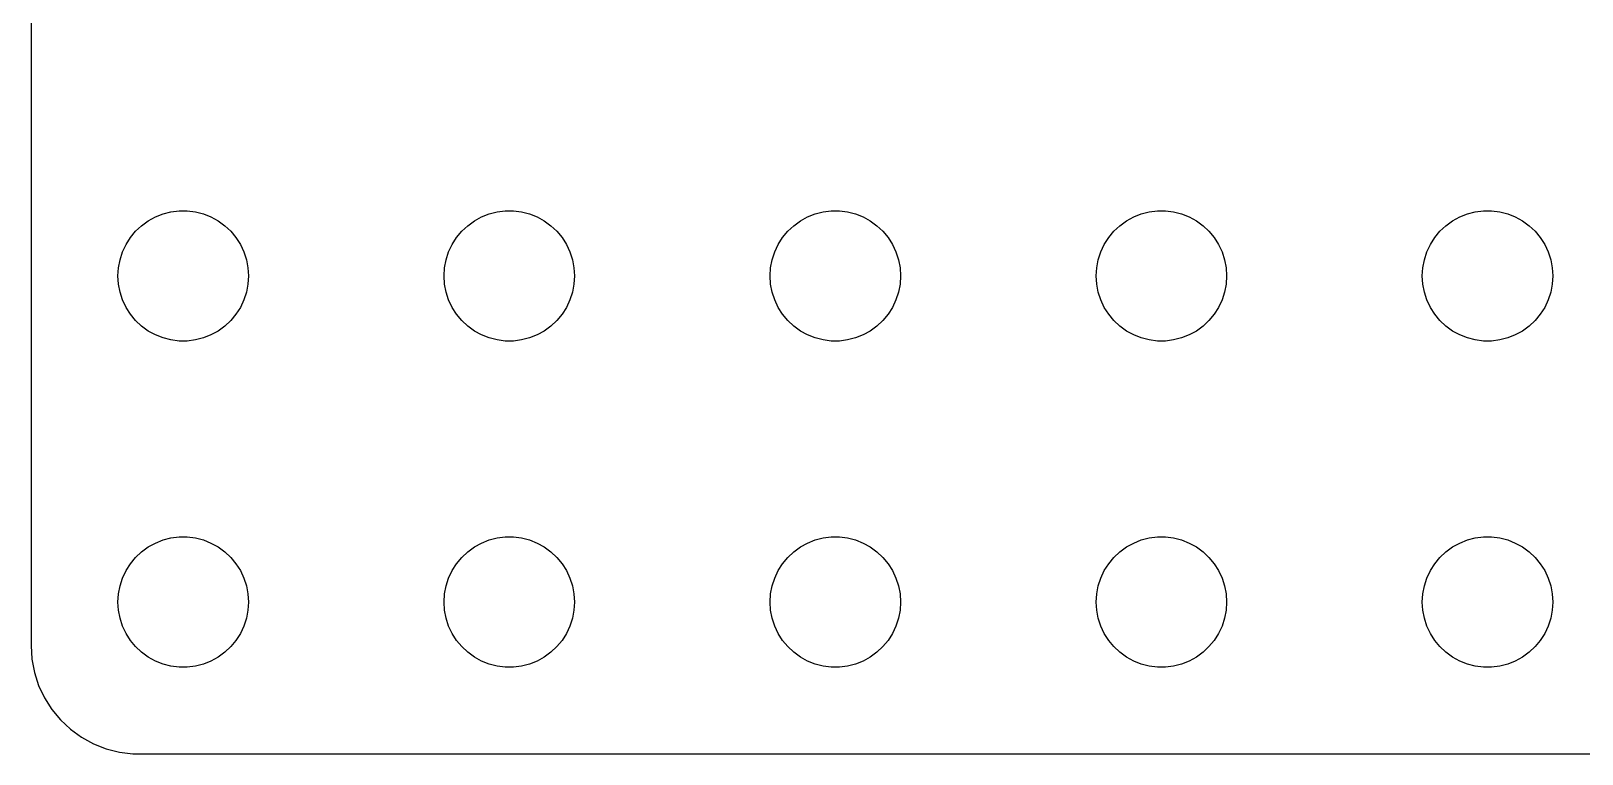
# Model space of a CAD drawing. Header units: metres. Extents: x -134 to 134, y -37 to 37.
# Drawn here: x -134.5 to -63.2, y -37 to -3.7 of the extents above; entities that cross this region are included whole.
import ezdxf

# ---------------------------------------------------------------- set-up
doc = ezdxf.new("R2010")
doc.units = ezdxf.units.M

msp = doc.modelspace()

# ---------------------------------------------------------------- linework, layer by layer
for p, q in [((-134.5, 32), (-134.5, -32)), ((-128.427, -12.1468), (-128.062, -12.0531)), ((-128.062, -12.0531), (-127.688, -12.0059)), ((-127.688, -12.0059), (-127.312, -12.0059)), ((-127.312, -12.0059), (-126.938, -12.0531)), ((-126.938, -12.0531), (-126.573, -12.1468)), ((-113.427, -12.1468), (-113.062, -12.0531)), ((-113.062, -12.0531), (-112.688, -12.0059)), ((-112.688, -12.0059), (-112.312, -12.0059)), ((-112.312, -12.0059), (-111.938, -12.0531)), ((-111.938, -12.0531), (-111.573, -12.1468)), ((-98.427, -12.1468), (-98.0621, -12.0531)), ((-98.0621, -12.0531), (-97.6884, -12.0059)), ((-97.6884, -12.0059), (-97.3116, -12.0059)), ((-97.3116, -12.0059), (-96.9379, -12.0531)), ((-96.9379, -12.0531), (-96.573, -12.1468)), ((-83.427, -12.1468), (-83.0621, -12.0531)), ((-83.0621, -12.0531), (-82.6884, -12.0059)), ((-82.6884, -12.0059), (-82.3116, -12.0059)), ((-82.3116, -12.0059), (-81.9379, -12.0531)), ((-81.9379, -12.0531), (-81.573, -12.1468)), ((-68.427, -12.1468), (-68.0621, -12.0531)), ((-68.0621, -12.0531), (-67.6884, -12.0059)), ((-67.6884, -12.0059), (-67.3116, -12.0059)), ((-67.3116, -12.0059), (-66.9379, -12.0531)), ((-66.9379, -12.0531), (-66.573, -12.1468)), ((-129.687, -12.9464), (-129.412, -12.6884)), ((-129.412, -12.6884), (-129.107, -12.467)), ((-129.107, -12.467), (-128.777, -12.2855)), ((-128.777, -12.2855), (-128.427, -12.1468)), ((-126.573, -12.1468), (-126.223, -12.2855)), ((-126.223, -12.2855), (-125.893, -12.467)), ((-125.893, -12.467), (-125.588, -12.6884)), ((-125.588, -12.6884), (-125.313, -12.9464)), ((-114.687, -12.9464), (-114.412, -12.6884)), ((-114.412, -12.6884), (-114.107, -12.467)), ((-114.107, -12.467), (-113.777, -12.2855)), ((-113.777, -12.2855), (-113.427, -12.1468)), ((-111.573, -12.1468), (-111.223, -12.2855)), ((-111.223, -12.2855), (-110.893, -12.467)), ((-110.893, -12.467), (-110.588, -12.6884)), ((-110.588, -12.6884), (-110.313, -12.9464)), ((-99.6869, -12.9464), (-99.4123, -12.6884)), ((-99.4123, -12.6884), (-99.1075, -12.467)), ((-99.1075, -12.467), (-98.7773, -12.2855)), ((-98.7773, -12.2855), (-98.427, -12.1468)), ((-96.573, -12.1468), (-96.2227, -12.2855)), ((-96.2227, -12.2855), (-95.8925, -12.467)), ((-95.8925, -12.467), (-95.5877, -12.6884)), ((-95.5877, -12.6884), (-95.3131, -12.9464)), ((-84.6869, -12.9464), (-84.4123, -12.6884)), ((-84.4123, -12.6884), (-84.1075, -12.467)), ((-84.1075, -12.467), (-83.7773, -12.2855)), ((-83.7773, -12.2855), (-83.427, -12.1468)), ((-81.573, -12.1468), (-81.2227, -12.2855)), ((-81.2227, -12.2855), (-80.8925, -12.467)), ((-80.8925, -12.467), (-80.5877, -12.6884)), ((-80.5877, -12.6884), (-80.3131, -12.9464)), ((-69.6869, -12.9464), (-69.4123, -12.6884)), ((-69.4123, -12.6884), (-69.1075, -12.467)), ((-69.1075, -12.467), (-68.7773, -12.2855)), ((-68.7773, -12.2855), (-68.427, -12.1468)), ((-66.573, -12.1468), (-66.2227, -12.2855)), ((-66.2227, -12.2855), (-65.8925, -12.467)), ((-65.8925, -12.467), (-65.5877, -12.6884)), ((-65.5877, -12.6884), (-65.3131, -12.9464)), ((-130.289, -13.8956), (-130.129, -13.5547)), ((-130.129, -13.5547), (-129.927, -13.2366)), ((-129.927, -13.2366), (-129.687, -12.9464)), ((-125.313, -12.9464), (-125.073, -13.2366)), ((-125.073, -13.2366), (-124.871, -13.5547)), ((-124.871, -13.5547), (-124.711, -13.8956)), ((-115.289, -13.8956), (-115.129, -13.5547)), ((-115.129, -13.5547), (-114.927, -13.2366)), ((-114.927, -13.2366), (-114.687, -12.9464)), ((-110.313, -12.9464), (-110.073, -13.2366)), ((-110.073, -13.2366), (-109.871, -13.5547)), ((-109.871, -13.5547), (-109.711, -13.8956)), ((-100.289, -13.8956), (-100.129, -13.5547)), ((-100.129, -13.5547), (-99.927, -13.2366)), ((-99.927, -13.2366), (-99.6869, -12.9464)), ((-95.3131, -12.9464), (-95.073, -13.2366)), ((-95.073, -13.2366), (-94.8711, -13.5547)), ((-94.8711, -13.5547), (-94.7107, -13.8956)), ((-85.2893, -13.8956), (-85.1289, -13.5547)), ((-85.1289, -13.5547), (-84.927, -13.2366)), ((-84.927, -13.2366), (-84.6869, -12.9464)), ((-80.3131, -12.9464), (-80.073, -13.2366)), ((-80.073, -13.2366), (-79.8711, -13.5547)), ((-79.8711, -13.5547), (-79.7107, -13.8956)), ((-70.2893, -13.8956), (-70.1289, -13.5547)), ((-70.1289, -13.5547), (-69.927, -13.2366)), ((-69.927, -13.2366), (-69.6869, -12.9464)), ((-65.3131, -12.9464), (-65.073, -13.2366)), ((-65.073, -13.2366), (-64.8711, -13.5547)), ((-64.8711, -13.5547), (-64.7107, -13.8956)), ((-130.476, -14.624), (-130.406, -14.2539)), ((-130.406, -14.2539), (-130.289, -13.8956)), ((-124.711, -13.8956), (-124.594, -14.2539)), ((-124.594, -14.2539), (-124.524, -14.624)), ((-115.476, -14.624), (-115.406, -14.2539)), ((-115.406, -14.2539), (-115.289, -13.8956)), ((-109.711, -13.8956), (-109.594, -14.2539)), ((-109.594, -14.2539), (-109.524, -14.624)), ((-100.476, -14.624), (-100.406, -14.2539)), ((-100.406, -14.2539), (-100.289, -13.8956)), ((-94.7107, -13.8956), (-94.5943, -14.2539)), ((-94.5943, -14.2539), (-94.5237, -14.624)), ((-85.4763, -14.624), (-85.4057, -14.2539)), ((-85.4057, -14.2539), (-85.2893, -13.8956)), ((-79.7107, -13.8956), (-79.5943, -14.2539)), ((-79.5943, -14.2539), (-79.5237, -14.624)), ((-70.4763, -14.624), (-70.4057, -14.2539)), ((-70.4057, -14.2539), (-70.2893, -13.8956)), ((-64.7107, -13.8956), (-64.5943, -14.2539)), ((-64.5943, -14.2539), (-64.5237, -14.624)), ((-130.5, -15), (-130.476, -14.624)), ((-124.524, -14.624), (-124.5, -15)), ((-115.5, -15), (-115.476, -14.624)), ((-109.524, -14.624), (-109.5, -15)), ((-100.5, -15), (-100.476, -14.624)), ((-94.5237, -14.624), (-94.5, -15)), ((-85.5, -15), (-85.4763, -14.624)), ((-79.5237, -14.624), (-79.5, -15)), ((-70.5, -15), (-70.4763, -14.624)), ((-64.5237, -14.624), (-64.5, -15)), ((-130.476, -15.376), (-130.5, -15)), ((-130.406, -15.7461), (-130.476, -15.376)), ((-124.524, -15.376), (-124.594, -15.7461)), ((-124.5, -15), (-124.524, -15.376)), ((-115.476, -15.376), (-115.5, -15)), ((-115.406, -15.7461), (-115.476, -15.376)), ((-109.524, -15.376), (-109.594, -15.7461)), ((-109.5, -15), (-109.524, -15.376)), ((-100.476, -15.376), (-100.5, -15)), ((-100.406, -15.7461), (-100.476, -15.376)), ((-94.5237, -15.376), (-94.5943, -15.7461)), ((-94.5, -15), (-94.5237, -15.376)), ((-85.4763, -15.376), (-85.5, -15)), ((-85.4057, -15.7461), (-85.4763, -15.376)), ((-79.5237, -15.376), (-79.5943, -15.7461)), ((-79.5, -15), (-79.5237, -15.376)), ((-70.4763, -15.376), (-70.5, -15)), ((-70.4057, -15.7461), (-70.4763, -15.376)), ((-64.5237, -15.376), (-64.5943, -15.7461)), ((-64.5, -15), (-64.5237, -15.376)), ((-130.289, -16.1044), (-130.406, -15.7461)), ((-130.129, -16.4453), (-130.289, -16.1044)), ((-124.711, -16.1044), (-124.871, -16.4453)), ((-124.594, -15.7461), (-124.711, -16.1044)), ((-115.289, -16.1044), (-115.406, -15.7461)), ((-115.129, -16.4453), (-115.289, -16.1044)), ((-109.711, -16.1044), (-109.871, -16.4453)), ((-109.594, -15.7461), (-109.711, -16.1044)), ((-100.289, -16.1044), (-100.406, -15.7461)), ((-100.129, -16.4453), (-100.289, -16.1044)), ((-94.7107, -16.1044), (-94.8711, -16.4453)), ((-94.5943, -15.7461), (-94.7107, -16.1044)), ((-85.2893, -16.1044), (-85.4057, -15.7461)), ((-85.1289, -16.4453), (-85.2893, -16.1044)), ((-79.7107, -16.1044), (-79.8711, -16.4453)), ((-79.5943, -15.7461), (-79.7107, -16.1044)), ((-70.2893, -16.1044), (-70.4057, -15.7461)), ((-70.1289, -16.4453), (-70.2893, -16.1044)), ((-64.7107, -16.1044), (-64.8711, -16.4453)), ((-64.5943, -15.7461), (-64.7107, -16.1044)), ((-129.927, -16.7634), (-130.129, -16.4453)), ((-129.687, -17.0536), (-129.927, -16.7634)), ((-129.412, -17.3115), (-129.687, -17.0536)), ((-125.313, -17.0536), (-125.588, -17.3115)), ((-125.073, -16.7634), (-125.313, -17.0536)), ((-124.871, -16.4453), (-125.073, -16.7634)), ((-114.927, -16.7634), (-115.129, -16.4453)), ((-114.687, -17.0536), (-114.927, -16.7634)), ((-114.412, -17.3115), (-114.687, -17.0536)), ((-110.313, -17.0536), (-110.588, -17.3115)), ((-110.073, -16.7634), (-110.313, -17.0536)), ((-109.871, -16.4453), (-110.073, -16.7634)), ((-99.927, -16.7634), (-100.129, -16.4453)), ((-99.6869, -17.0536), (-99.927, -16.7634)), ((-99.4123, -17.3115), (-99.6869, -17.0536)), ((-95.3131, -17.0536), (-95.5877, -17.3115)), ((-95.073, -16.7634), (-95.3131, -17.0536)), ((-94.8711, -16.4453), (-95.073, -16.7634)), ((-84.927, -16.7634), (-85.1289, -16.4453)), ((-84.6869, -17.0536), (-84.927, -16.7634)), ((-84.4123, -17.3115), (-84.6869, -17.0536)), ((-80.3131, -17.0536), (-80.5877, -17.3115)), ((-80.073, -16.7634), (-80.3131, -17.0536)), ((-79.8711, -16.4453), (-80.073, -16.7634)), ((-69.927, -16.7634), (-70.1289, -16.4453)), ((-69.6869, -17.0536), (-69.927, -16.7634)), ((-69.4123, -17.3115), (-69.6869, -17.0536)), ((-65.3131, -17.0536), (-65.5877, -17.3115)), ((-65.073, -16.7634), (-65.3131, -17.0536)), ((-64.8711, -16.4453), (-65.073, -16.7634)), ((-129.107, -17.533), (-129.412, -17.3115)), ((-128.777, -17.7145), (-129.107, -17.533)), ((-128.427, -17.8532), (-128.777, -17.7145)), ((-126.223, -17.7145), (-126.573, -17.8532)), ((-125.893, -17.533), (-126.223, -17.7145)), ((-125.588, -17.3115), (-125.893, -17.533)), ((-114.107, -17.533), (-114.412, -17.3115)), ((-113.777, -17.7145), (-114.107, -17.533)), ((-113.427, -17.8532), (-113.777, -17.7145)), ((-111.223, -17.7145), (-111.573, -17.8532)), ((-110.893, -17.533), (-111.223, -17.7145)), ((-110.588, -17.3115), (-110.893, -17.533)), ((-99.1075, -17.533), (-99.4123, -17.3115)), ((-98.7773, -17.7145), (-99.1075, -17.533)), ((-98.427, -17.8532), (-98.7773, -17.7145)), ((-96.2227, -17.7145), (-96.573, -17.8532)), ((-95.8925, -17.533), (-96.2227, -17.7145)), ((-95.5877, -17.3115), (-95.8925, -17.533)), ((-84.1075, -17.533), (-84.4123, -17.3115)), ((-83.7773, -17.7145), (-84.1075, -17.533)), ((-83.427, -17.8532), (-83.7773, -17.7145)), ((-81.2227, -17.7145), (-81.573, -17.8532)), ((-80.8925, -17.533), (-81.2227, -17.7145)), ((-80.5877, -17.3115), (-80.8925, -17.533)), ((-69.1075, -17.533), (-69.4123, -17.3115)), ((-68.7773, -17.7145), (-69.1075, -17.533)), ((-68.427, -17.8532), (-68.7773, -17.7145)), ((-66.2227, -17.7145), (-66.573, -17.8532)), ((-65.8925, -17.533), (-66.2227, -17.7145)), ((-65.5877, -17.3115), (-65.8925, -17.533)), ((-128.062, -17.9469), (-128.427, -17.8532)), ((-127.688, -17.9941), (-128.062, -17.9469)), ((-127.312, -17.9941), (-127.688, -17.9941)), ((-126.938, -17.9469), (-127.312, -17.9941)), ((-126.573, -17.8532), (-126.938, -17.9469)), ((-113.062, -17.9469), (-113.427, -17.8532)), ((-112.688, -17.9941), (-113.062, -17.9469)), ((-112.312, -17.9941), (-112.688, -17.9941)), ((-111.938, -17.9469), (-112.312, -17.9941)), ((-111.573, -17.8532), (-111.938, -17.9469)), ((-98.0621, -17.9469), (-98.427, -17.8532)), ((-97.6884, -17.9941), (-98.0621, -17.9469)), ((-97.3116, -17.9941), (-97.6884, -17.9941)), ((-96.9379, -17.9469), (-97.3116, -17.9941)), ((-96.573, -17.8532), (-96.9379, -17.9469)), ((-83.0621, -17.9469), (-83.427, -17.8532)), ((-82.6884, -17.9941), (-83.0621, -17.9469)), ((-82.3116, -17.9941), (-82.6884, -17.9941)), ((-81.9379, -17.9469), (-82.3116, -17.9941)), ((-81.573, -17.8532), (-81.9379, -17.9469)), ((-68.0621, -17.9469), (-68.427, -17.8532)), ((-67.6884, -17.9941), (-68.0621, -17.9469)), ((-67.3116, -17.9941), (-67.6884, -17.9941)), ((-66.9379, -17.9469), (-67.3116, -17.9941)), ((-66.573, -17.8532), (-66.9379, -17.9469)), ((-128.427, -27.1468), (-128.062, -27.0531)), ((-128.062, -27.0531), (-127.688, -27.0059)), ((-127.688, -27.0059), (-127.312, -27.0059)), ((-127.312, -27.0059), (-126.938, -27.0531)), ((-126.938, -27.0531), (-126.573, -27.1468)), ((-113.427, -27.1468), (-113.062, -27.0531)), ((-113.062, -27.0531), (-112.688, -27.0059)), ((-112.688, -27.0059), (-112.312, -27.0059)), ((-112.312, -27.0059), (-111.938, -27.0531)), ((-111.938, -27.0531), (-111.573, -27.1468)), ((-98.427, -27.1468), (-98.0621, -27.0531)), ((-98.0621, -27.0531), (-97.6884, -27.0059)), ((-97.6884, -27.0059), (-97.3116, -27.0059)), ((-97.3116, -27.0059), (-96.9379, -27.0531)), ((-96.9379, -27.0531), (-96.573, -27.1468)), ((-83.427, -27.1468), (-83.0621, -27.0531)), ((-83.0621, -27.0531), (-82.6884, -27.0059)), ((-82.6884, -27.0059), (-82.3116, -27.0059)), ((-82.3116, -27.0059), (-81.9379, -27.0531)), ((-81.9379, -27.0531), (-81.573, -27.1468)), ((-68.427, -27.1468), (-68.0621, -27.0531)), ((-68.0621, -27.0531), (-67.6884, -27.0059)), ((-67.6884, -27.0059), (-67.3116, -27.0059)), ((-67.3116, -27.0059), (-66.9379, -27.0531)), ((-66.9379, -27.0531), (-66.573, -27.1468)), ((-129.687, -27.9464), (-129.412, -27.6884)), ((-129.412, -27.6884), (-129.107, -27.467)), ((-129.107, -27.467), (-128.777, -27.2855)), ((-128.777, -27.2855), (-128.427, -27.1468)), ((-126.573, -27.1468), (-126.223, -27.2855)), ((-126.223, -27.2855), (-125.893, -27.467)), ((-125.893, -27.467), (-125.588, -27.6884)), ((-125.588, -27.6884), (-125.313, -27.9464)), ((-114.687, -27.9464), (-114.412, -27.6884)), ((-114.412, -27.6884), (-114.107, -27.467)), ((-114.107, -27.467), (-113.777, -27.2855)), ((-113.777, -27.2855), (-113.427, -27.1468)), ((-111.573, -27.1468), (-111.223, -27.2855)), ((-111.223, -27.2855), (-110.893, -27.467)), ((-110.893, -27.467), (-110.588, -27.6884)), ((-110.588, -27.6884), (-110.313, -27.9464)), ((-99.6869, -27.9464), (-99.4123, -27.6884)), ((-99.4123, -27.6884), (-99.1075, -27.467)), ((-99.1075, -27.467), (-98.7773, -27.2855)), ((-98.7773, -27.2855), (-98.427, -27.1468)), ((-96.573, -27.1468), (-96.2227, -27.2855)), ((-96.2227, -27.2855), (-95.8925, -27.467)), ((-95.8925, -27.467), (-95.5877, -27.6884)), ((-95.5877, -27.6884), (-95.3131, -27.9464)), ((-84.6869, -27.9464), (-84.4123, -27.6884)), ((-84.4123, -27.6884), (-84.1075, -27.467)), ((-84.1075, -27.467), (-83.7773, -27.2855)), ((-83.7773, -27.2855), (-83.427, -27.1468)), ((-81.573, -27.1468), (-81.2227, -27.2855)), ((-81.2227, -27.2855), (-80.8925, -27.467)), ((-80.8925, -27.467), (-80.5877, -27.6884)), ((-80.5877, -27.6884), (-80.3131, -27.9464)), ((-69.6869, -27.9464), (-69.4123, -27.6884)), ((-69.4123, -27.6884), (-69.1075, -27.467)), ((-69.1075, -27.467), (-68.7773, -27.2855)), ((-68.7773, -27.2855), (-68.427, -27.1468)), ((-66.573, -27.1468), (-66.2227, -27.2855)), ((-66.2227, -27.2855), (-65.8925, -27.467)), ((-65.8925, -27.467), (-65.5877, -27.6884)), ((-65.5877, -27.6884), (-65.3131, -27.9464)), ((-130.129, -28.5547), (-129.927, -28.2366)), ((-129.927, -28.2366), (-129.687, -27.9464)), ((-125.313, -27.9464), (-125.073, -28.2366)), ((-125.073, -28.2366), (-124.871, -28.5547)), ((-115.129, -28.5547), (-114.927, -28.2366)), ((-114.927, -28.2366), (-114.687, -27.9464)), ((-110.313, -27.9464), (-110.073, -28.2366)), ((-110.073, -28.2366), (-109.871, -28.5547)), ((-100.129, -28.5547), (-99.927, -28.2366)), ((-99.927, -28.2366), (-99.6869, -27.9464)), ((-95.3131, -27.9464), (-95.073, -28.2366)), ((-95.073, -28.2366), (-94.8711, -28.5547)), ((-85.1289, -28.5547), (-84.927, -28.2366)), ((-84.927, -28.2366), (-84.6869, -27.9464)), ((-80.3131, -27.9464), (-80.073, -28.2366)), ((-80.073, -28.2366), (-79.8711, -28.5547)), ((-70.1289, -28.5547), (-69.927, -28.2366)), ((-69.927, -28.2366), (-69.6869, -27.9464)), ((-65.3131, -27.9464), (-65.073, -28.2366)), ((-65.073, -28.2366), (-64.8711, -28.5547)), ((-130.406, -29.2539), (-130.289, -28.8956)), ((-130.289, -28.8956), (-130.129, -28.5547)), ((-124.871, -28.5547), (-124.711, -28.8956)), ((-124.711, -28.8956), (-124.594, -29.2539)), ((-115.406, -29.2539), (-115.289, -28.8956)), ((-115.289, -28.8956), (-115.129, -28.5547)), ((-109.871, -28.5547), (-109.711, -28.8956)), ((-109.711, -28.8956), (-109.594, -29.2539)), ((-100.406, -29.2539), (-100.289, -28.8956)), ((-100.289, -28.8956), (-100.129, -28.5547)), ((-94.8711, -28.5547), (-94.7107, -28.8956)), ((-94.7107, -28.8956), (-94.5943, -29.2539)), ((-85.4057, -29.2539), (-85.2893, -28.8956)), ((-85.2893, -28.8956), (-85.1289, -28.5547)), ((-79.8711, -28.5547), (-79.7107, -28.8956)), ((-79.7107, -28.8956), (-79.5943, -29.2539)), ((-70.4057, -29.2539), (-70.2893, -28.8956)), ((-70.2893, -28.8956), (-70.1289, -28.5547)), ((-64.8711, -28.5547), (-64.7107, -28.8956)), ((-64.7107, -28.8956), (-64.5943, -29.2539)), ((-130.5, -30), (-130.476, -29.624)), ((-130.476, -29.624), (-130.406, -29.2539)), ((-124.594, -29.2539), (-124.524, -29.624)), ((-124.524, -29.624), (-124.5, -30)), ((-115.5, -30), (-115.476, -29.624)), ((-115.476, -29.624), (-115.406, -29.2539)), ((-109.594, -29.2539), (-109.524, -29.624)), ((-109.524, -29.624), (-109.5, -30)), ((-100.5, -30), (-100.476, -29.624)), ((-100.476, -29.624), (-100.406, -29.2539)), ((-94.5943, -29.2539), (-94.5237, -29.624)), ((-94.5237, -29.624), (-94.5, -30)), ((-85.5, -30), (-85.4763, -29.624)), ((-85.4763, -29.624), (-85.4057, -29.2539)), ((-79.5943, -29.2539), (-79.5237, -29.624)), ((-79.5237, -29.624), (-79.5, -30)), ((-70.5, -30), (-70.4763, -29.624)), ((-70.4763, -29.624), (-70.4057, -29.2539)), ((-64.5943, -29.2539), (-64.5237, -29.624)), ((-64.5237, -29.624), (-64.5, -30)), ((-130.476, -30.376), (-130.5, -30)), ((-130.406, -30.7461), (-130.476, -30.376)), ((-124.524, -30.376), (-124.594, -30.7461)), ((-124.5, -30), (-124.524, -30.376)), ((-115.476, -30.376), (-115.5, -30)), ((-115.406, -30.7461), (-115.476, -30.376)), ((-109.524, -30.376), (-109.594, -30.7461)), ((-109.5, -30), (-109.524, -30.376)), ((-100.476, -30.376), (-100.5, -30)), ((-100.406, -30.7461), (-100.476, -30.376)), ((-94.5237, -30.376), (-94.5943, -30.7461)), ((-94.5, -30), (-94.5237, -30.376)), ((-85.4763, -30.376), (-85.5, -30)), ((-85.4057, -30.7461), (-85.4763, -30.376)), ((-79.5237, -30.376), (-79.5943, -30.7461)), ((-79.5, -30), (-79.5237, -30.376)), ((-70.4763, -30.376), (-70.5, -30)), ((-70.4057, -30.7461), (-70.4763, -30.376)), ((-64.5237, -30.376), (-64.5943, -30.7461)), ((-64.5, -30), (-64.5237, -30.376)), ((-130.289, -31.1044), (-130.406, -30.7461)), ((-130.129, -31.4453), (-130.289, -31.1044)), ((-124.711, -31.1044), (-124.871, -31.4453)), ((-124.594, -30.7461), (-124.711, -31.1044)), ((-115.289, -31.1044), (-115.406, -30.7461)), ((-115.129, -31.4453), (-115.289, -31.1044)), ((-109.711, -31.1044), (-109.871, -31.4453)), ((-109.594, -30.7461), (-109.711, -31.1044)), ((-100.289, -31.1044), (-100.406, -30.7461)), ((-100.129, -31.4453), (-100.289, -31.1044)), ((-94.7107, -31.1044), (-94.8711, -31.4453)), ((-94.5943, -30.7461), (-94.7107, -31.1044)), ((-85.2893, -31.1044), (-85.4057, -30.7461)), ((-85.1289, -31.4453), (-85.2893, -31.1044)), ((-79.7107, -31.1044), (-79.8711, -31.4453)), ((-79.5943, -30.7461), (-79.7107, -31.1044)), ((-70.2893, -31.1044), (-70.4057, -30.7461)), ((-70.1289, -31.4453), (-70.2893, -31.1044)), ((-64.7107, -31.1044), (-64.8711, -31.4453)), ((-64.5943, -30.7461), (-64.7107, -31.1044)), ((-134.5, -32), (-134.461, -32.6267)), ((-129.927, -31.7634), (-130.129, -31.4453)), ((-129.687, -32.0536), (-129.927, -31.7634)), ((-129.412, -32.3115), (-129.687, -32.0536)), ((-125.313, -32.0536), (-125.588, -32.3115)), ((-125.073, -31.7634), (-125.313, -32.0536)), ((-124.871, -31.4453), (-125.073, -31.7634)), ((-114.927, -31.7634), (-115.129, -31.4453)), ((-114.687, -32.0536), (-114.927, -31.7634)), ((-114.412, -32.3115), (-114.687, -32.0536)), ((-110.313, -32.0536), (-110.588, -32.3115)), ((-110.073, -31.7634), (-110.313, -32.0536)), ((-109.871, -31.4453), (-110.073, -31.7634)), ((-99.927, -31.7634), (-100.129, -31.4453)), ((-99.6869, -32.0536), (-99.927, -31.7634)), ((-99.4123, -32.3115), (-99.6869, -32.0536)), ((-95.3131, -32.0536), (-95.5877, -32.3115)), ((-95.073, -31.7634), (-95.3131, -32.0536)), ((-94.8711, -31.4453), (-95.073, -31.7634)), ((-84.927, -31.7634), (-85.1289, -31.4453)), ((-84.6869, -32.0536), (-84.927, -31.7634)), ((-84.4123, -32.3115), (-84.6869, -32.0536)), ((-80.3131, -32.0536), (-80.5877, -32.3115)), ((-80.073, -31.7634), (-80.3131, -32.0536)), ((-79.8711, -31.4453), (-80.073, -31.7634)), ((-69.927, -31.7634), (-70.1289, -31.4453)), ((-69.6869, -32.0536), (-69.927, -31.7634)), ((-69.4123, -32.3115), (-69.6869, -32.0536)), ((-65.3131, -32.0536), (-65.5877, -32.3115)), ((-65.073, -31.7634), (-65.3131, -32.0536)), ((-64.8711, -31.4453), (-65.073, -31.7634)), ((-134.461, -32.6267), (-134.343, -33.2434)), ((-129.107, -32.533), (-129.412, -32.3115)), ((-128.777, -32.7145), (-129.107, -32.533)), ((-128.427, -32.8532), (-128.777, -32.7145)), ((-126.223, -32.7145), (-126.573, -32.8532)), ((-125.893, -32.533), (-126.223, -32.7145)), ((-125.588, -32.3115), (-125.893, -32.533)), ((-114.107, -32.533), (-114.412, -32.3115)), ((-113.777, -32.7145), (-114.107, -32.533)), ((-113.427, -32.8532), (-113.777, -32.7145)), ((-111.223, -32.7145), (-111.573, -32.8532)), ((-110.893, -32.533), (-111.223, -32.7145)), ((-110.588, -32.3115), (-110.893, -32.533)), ((-99.1075, -32.533), (-99.4123, -32.3115)), ((-98.7773, -32.7145), (-99.1075, -32.533)), ((-98.427, -32.8532), (-98.7773, -32.7145)), ((-96.2227, -32.7145), (-96.573, -32.8532)), ((-95.8925, -32.533), (-96.2227, -32.7145)), ((-95.5877, -32.3115), (-95.8925, -32.533)), ((-84.1075, -32.533), (-84.4123, -32.3115)), ((-83.7773, -32.7145), (-84.1075, -32.533)), ((-83.427, -32.8532), (-83.7773, -32.7145)), ((-81.2227, -32.7145), (-81.573, -32.8532)), ((-80.8925, -32.533), (-81.2227, -32.7145)), ((-80.5877, -32.3115), (-80.8925, -32.533)), ((-69.1075, -32.533), (-69.4123, -32.3115)), ((-68.7773, -32.7145), (-69.1075, -32.533)), ((-68.427, -32.8532), (-68.7773, -32.7145)), ((-66.2227, -32.7145), (-66.573, -32.8532)), ((-65.8925, -32.533), (-66.2227, -32.7145)), ((-65.5877, -32.3115), (-65.8925, -32.533)), ((-134.343, -33.2434), (-134.149, -33.8406)), ((-128.062, -32.9469), (-128.427, -32.8532)), ((-127.688, -32.9941), (-128.062, -32.9469)), ((-127.312, -32.9941), (-127.688, -32.9941)), ((-126.938, -32.9469), (-127.312, -32.9941)), ((-126.573, -32.8532), (-126.938, -32.9469)), ((-113.062, -32.9469), (-113.427, -32.8532)), ((-112.688, -32.9941), (-113.062, -32.9469)), ((-112.312, -32.9941), (-112.688, -32.9941)), ((-111.938, -32.9469), (-112.312, -32.9941)), ((-111.573, -32.8532), (-111.938, -32.9469)), ((-98.0621, -32.9469), (-98.427, -32.8532)), ((-97.6884, -32.9941), (-98.0621, -32.9469)), ((-97.3116, -32.9941), (-97.6884, -32.9941)), ((-96.9379, -32.9469), (-97.3116, -32.9941)), ((-96.573, -32.8532), (-96.9379, -32.9469)), ((-83.0621, -32.9469), (-83.427, -32.8532)), ((-82.6884, -32.9941), (-83.0621, -32.9469)), ((-82.3116, -32.9941), (-82.6884, -32.9941)), ((-81.9379, -32.9469), (-82.3116, -32.9941)), ((-81.573, -32.8532), (-81.9379, -32.9469)), ((-68.0621, -32.9469), (-68.427, -32.8532)), ((-67.6884, -32.9941), (-68.0621, -32.9469)), ((-67.3116, -32.9941), (-67.6884, -32.9941)), ((-66.9379, -32.9469), (-67.3116, -32.9941)), ((-66.573, -32.8532), (-66.9379, -32.9469)), ((-134.149, -33.8406), (-133.882, -34.4088)), ((-133.882, -34.4088), (-133.545, -34.9389)), ((-133.545, -34.9389), (-133.145, -35.4227)), ((-133.145, -35.4227), (-132.687, -35.8526)), ((-132.687, -35.8526), (-132.179, -36.2216)), ((-132.179, -36.2216), (-131.629, -36.5241)), ((-131.629, -36.5241), (-131.045, -36.7553)), ((-131.045, -36.7553), (-130.437, -36.9114)), ((-130.437, -36.9114), (-129.814, -36.9901)), ((-129.814, -36.9901), (129.814, -36.9901))]:
    msp.add_line(p, q)

doc.saveas('drawing.dxf')
